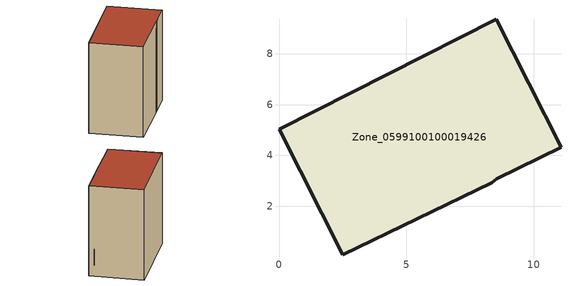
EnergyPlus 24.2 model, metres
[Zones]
Zone_0599100100019426
 floor ground (C_G): 11.07,4.32 8.55,3.09 8.35,2.94 2.5,0.11 0,5.02 8.52,9.35 z3.41
 wall outside (C_F): 11.07,4.32 8.52,9.35 0,5.02 2.5,0.11 8.35,2.94 8.55,3.09 11.07,4.32 z3.41:13.18
 roof outside (C_R): 8.55,3.09 11.07,4.32 8.52,9.35 0,5.02 2.5,0.11 8.35,2.94 z13.18
[BUILDING]
Pand.0599100100019426: North Axis=0; Terrain=City; Loads Convergence Tolerance Value=0.04; Temperature Convergence Tolerance Value=0.4; Solar Distribution=FullExterior; Maximum Number of Warmup Days=25; Minimum Number of Warmup Days=1
[Site:Location]
Rotterdam.The.Hague.AP_ZH_NLD Design_Conditions: Latitude=51.96; Longitude=4.45; Time Zone=1; Elevation=-4.5
[SITE:GROUNDTEMPERATURE:BUILDINGSURFACE]
18, 18, 18, 18, 18, 18, 18, 18, 18, 18, 18, 18
[MATERIAL] Thermal Absorptance=0.9; Solar Absorptance=0.7; Visible Absorptance=0.7
Name | Roughness | Thickness | Conductivity | Density | Specific Heat
G.TC.2015-2018 | MediumSmooth | 0.15 | 0.0428571 | 540 | 1210
F.TC.2015-2018 | Rough | 0.3 | 0.0666667 | 1920 | 840
R.TC.2015-2018 | MediumRough | 0.2 | 0.0333333 | 1500 | 1000
[CONSTRUCTION]
C_G: G.TC.2015-2018
C_F: F.TC.2015-2018
C_R: R.TC.2015-2018
[ZONE]
Zone_0599100100019426: Type=1; Multiplier=1; Ceiling Height=Autocalculate; Volume=Autocalculate; Floor Area=autocalculate; Part of Total Floor Area=Yes
[ZONEINFILTRATION:DESIGNFLOWRATE]
Infil_Zone_0599100100019426: Zone or ZoneList or Space or SpaceList=Zone_0599100100019426; Schedule=AlwaysOn; Design Flow Rate Calculation Method=Flow/Area; Flow Rate per Floor Area=0.0015; Constant Term Coefficient=1; Temperature Term Coefficient=0; Velocity Term Coefficient=0; Velocity Squared Term Coefficient=0
[HVACTEMPLATE:ZONE:IDEALLOADSAIRSYSTEM]
Zone_0599100100019426: Maximum Heating Supply Air Temperature=50; Minimum Cooling Supply Air Temperature=13; Maximum Heating Supply Air Humidity Ratio=0.0156; Minimum Cooling Supply Air Humidity Ratio=0.0077; Heating Limit=NoLimit; Cooling Limit=NoLimit; Dehumidification Control Type=ConstantSensibleHeatRatio; Cooling Sensible Heat Ratio=0.7; Dehumidification Setpoint=60; Humidification Control Type=None; Humidification Setpoint=30; Outdoor Air Method=None; Outdoor Air Flow Rate per Person=0.00944; Outdoor Air Flow Rate per Zone Floor Area=0; Outdoor Air Flow Rate per Zone=0; Demand Controlled Ventilation Type=None; Outdoor Air Economizer Type=NoEconomizer; Heat Recovery Type=None; Sensible Heat Recovery Effectiveness=0.7; Latent Heat Recovery Effectiveness=0.65
[ZONECONTROL:THERMOSTAT]
ThermostatControl_Zone_0599100100019426: Zone or ZoneList=Zone_0599100100019426; Control Type Schedule=DualSetpointControlType; Control 1=Thermostat_Zone_0599100100019426; Temperature Difference Between Cutout And Setpoint=0
[THERMOSTATSETPOINT:DUALSETPOINT]
Thermostat_Zone_0599100100019426: Heating Setpoint Temperature Schedule=HeatingSetpoint_Zone_0599100100019426; Cooling Setpoint Temperature Schedule=CoolingSetpoint_Zone_0599100100019426
[SCHEDULE:COMPACT]
HeatingSetpoint_Zone_0599100100019426: Through: 12/31, For: AllDays, Until: 24:00, 21
CoolingSetpoint_Zone_0599100100019426: Through: 12/31, For: AllDays, Until: 24:00, 24
DualSetpointControlType: Through: 12/31, For: AllDays, Until: 24:00, 4
AlwaysOn: Through: 12/31, For: AllDays, Until: 24:00, 1
